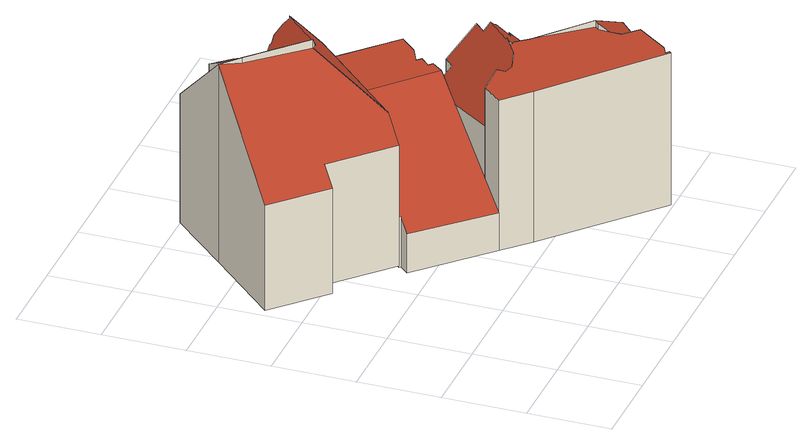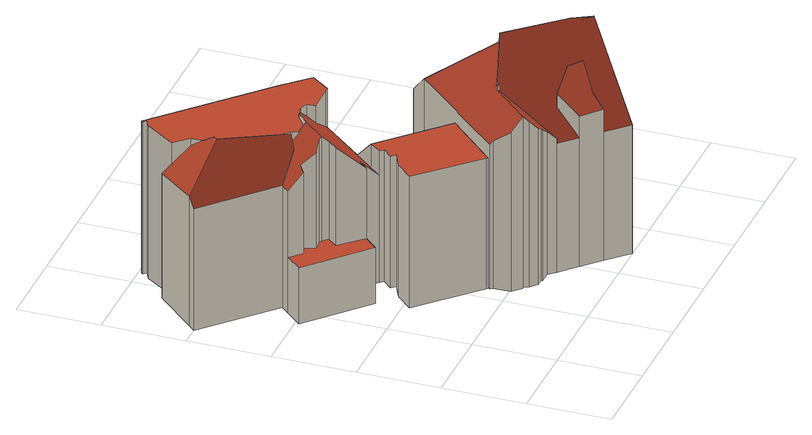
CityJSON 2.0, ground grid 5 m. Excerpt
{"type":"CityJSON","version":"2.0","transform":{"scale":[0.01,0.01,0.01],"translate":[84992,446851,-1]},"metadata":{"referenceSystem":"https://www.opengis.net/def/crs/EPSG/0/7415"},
"CityObjects":{
"building1":{"type":"Building","attributes":{"b3_bag_bag_overlap":0,"b3_bouwlagen":3,"b3_dak_type":"slanted","b3_extrusie":0,"b3_h_dak_50p":10.19,"b3_h_dak_70p":10.87,"b3_h_dak_max":12.59,"b3_h_dak_min":6.67,"b3_h_maaiveld":-0.124,"b3_is_glas_dak":false,"b3_kas_warenhuis":false,"b3_mutatie_AHN3_AHN4":false,"b3_mutatie_AHN4_AHN5":false,"b3_n_vlakken":6,"b3_opp_buitenmuur":194.31,"b3_opp_dak_plat":0,"b3_opp_dak_schuin":126.24,"b3_opp_grond":90.26,"b3_opp_scheidingsmuur":170.49,"b3_rmse_lod12":1.57,"b3_rmse_lod13":1.57,"b3_rmse_lod22":0.255,"b3_succes":true,"b3_t_run":139,"b3_val3dity_lod12":"[]","b3_val3dity_lod13":"[]","b3_val3dity_lod22":"[]","b3_volume_lod12":987.05,"b3_volume_lod13":987.05,"b3_volume_lod22":920.87,"geconstateerd":false,"oorspronkelijkbouwjaar":1915,"rf_force_lod11":false,"status":"Pand in gebruik"},"children":["building1-1"]},
"building1-1":{"type":"BuildingPart","parents":["building1"],"geometry":[{"type":"Solid","lod":"2.2","boundaries":[[[[0,1,2,3,4,5,6,7,8,9,10,11,12,13,14,15,16,17,18,19]],[[20,21,22,23]],[[24,17,16,25]],[[26,18,17,24]],[[27,14,13,28]],[[25,16,15,29]],[[28,13,12,30]],[[30,12,11,31]],[[32,9,8,33]],[[34,35,2,1,36,37]],[[23,22,38,39]],[[40,7,6,41]],[[42,0,19,43]],[[44,45,46]],[[43,19,18,26]],[[29,15,14,27,47]],[[48,3,2,35]],[[37,36,21,20]],[[49,10,9,32]],[[31,11,10,49]],[[39,38,50,51]],[[52,53,54]],[[55,56,54]],[[57,58,56,55]],[[47,27,53]],[[45,44,53,52]],[[51,50,35,34]],[[58,57,59]],[[60,61,62]],[[63,48,61,60]],[[64,4,3,48,63]],[[41,6,5,65]],[[65,5,4,64]],[[36,1,0,42]],[[33,8,7,40]],[[53,44,46,43,26,24,25,29,47]],[[51,34,37,20,23,39]],[[59,57,55,54,53,27,28,30,31,49,32]],[[36,42,43,46,45,52,54,56,58,62,61,48,35,50,38,22,21]],[[33,40,41,65,64,63,60,62,58,59,32]]]],"semantics":{"surfaces":[{"type":"GroundSurface"},{"type":"WallSurface","on_footprint_edge":false},{"type":"WallSurface","on_footprint_edge":true},{"type":"RoofSurface","b3_azimut":223.68,"b3_h_dak_50p":9.53,"b3_h_dak_70p":10.63,"b3_h_dak_max":12.88,"b3_h_dak_min":6.66,"b3_hellingshoek":45.53},{"type":"RoofSurface","b3_azimut":48.17,"b3_h_dak_50p":10.14,"b3_h_dak_70p":10.37,"b3_h_dak_max":10.96,"b3_h_dak_min":9.53,"b3_hellingshoek":29.63},{"type":"RoofSurface","b3_azimut":134.46,"b3_h_dak_50p":10.44,"b3_h_dak_70p":10.83,"b3_h_dak_max":12.46,"b3_h_dak_min":9.32,"b3_hellingshoek":46.34},{"type":"RoofSurface","b3_azimut":43.84,"b3_h_dak_50p":10.74,"b3_h_dak_70p":11.45,"b3_h_dak_max":12.86,"b3_h_dak_min":8.06,"b3_hellingshoek":43},{"type":"RoofSurface","b3_azimut":314.88,"b3_h_dak_50p":9.92,"b3_h_dak_70p":10.27,"b3_h_dak_max":11.19,"b3_h_dak_min":8.86,"b3_hellingshoek":44.87}],"values":[[0,1,2,2,2,2,2,2,2,2,1,2,2,1,2,2,2,1,2,2,1,1,1,1,1,1,1,1,1,1,2,2,2,2,2,3,4,5,6,7]]}}]},
"building2":{"type":"Building","attributes":{"b3_bag_bag_overlap":0,"b3_bouwlagen":3,"b3_dak_type":"slanted","b3_extrusie":0,"b3_h_dak_50p":8.43,"b3_h_dak_70p":9.5,"b3_h_dak_max":10.08,"b3_h_dak_min":2.24,"b3_h_maaiveld":-0.188,"b3_is_glas_dak":false,"b3_kas_warenhuis":false,"b3_mutatie_AHN3_AHN4":false,"b3_mutatie_AHN4_AHN5":false,"b3_n_vlakken":13,"b3_opp_buitenmuur":368.5,"b3_opp_dak_plat":67.61,"b3_opp_dak_schuin":98.8,"b3_opp_grond":138.74,"b3_opp_scheidingsmuur":112.32,"b3_rmse_lod12":2.83,"b3_rmse_lod13":1.35,"b3_rmse_lod22":0.562,"b3_succes":true,"b3_t_run":270,"b3_val3dity_lod12":"[]","b3_val3dity_lod13":"[]","b3_val3dity_lod22":"[]","b3_volume_lod12":1343.64,"b3_volume_lod13":1201.84,"b3_volume_lod22":1103.07,"geconstateerd":false,"oorspronkelijkbouwjaar":1926,"rf_force_lod11":false,"status":"Pand in gebruik"},"children":["building2-1"]},
"building2-1":{"type":"BuildingPart","parents":["building2"],"geometry":[{"type":"Solid","lod":"2.2","boundaries":[[[[66,67,68,69,70,71,72,73,74,75,76,77,78,79,80,81,82,83,84,85,86,87,88,89,90,91,92,93,94]],[[95,93,92,96]],[[97,77,76,98]],[[99,70,69,100]],[[101,78,77,97]],[[100,69,68,102]],[[102,68,67,103]],[[104,66,94,105]],[[105,94,93,95]],[[106,79,78,101]],[[107,87,86,108]],[[109,90,89,110]],[[111,88,87,107]],[[110,89,88,111]],[[112,113,114]],[[115,116,113,112,117]],[[118,119,98,120]],[[121,122,114]],[[123,124,119,118]],[[125,126,124,123]],[[127,128,129,130]],[[131,132,128,127]],[[133,134,135,122,121]],[[117,112,136]],[[135,134,137]],[[138,80,79,106,139]],[[139,106,140,141]],[[142,143,144]],[[134,133,144]],[[116,115,145]],[[132,131,145]],[[146,83,82,147]],[[108,86,85,148,149]],[[150,84,83,146]],[[148,85,84,150]],[[151,73,72,152]],[[152,72,71,153]],[[153,71,70,99]],[[96,92,91,154]],[[155,154,91,90,109]],[[156,157,154,155]],[[158,159,160,157,156]],[[161,162,163]],[[164,165,163]],[[162,161,160,159]],[[166,167,74,73,151]],[[165,164,167,166]],[[168,75,74,167]],[[120,98,76,75,168]],[[169,170,171,172]],[[141,140,170,169]],[[173,174,126,125]],[[172,171,174,173]],[[149,148,175,176]],[[147,82,81,177,178]],[[143,142,179,180]],[[180,179,181]],[[176,175,181]],[[103,67,66,104]],[[130,129,159,158]],[[177,81,80,138]],[[178,177,137]],[[160,161,163,165,104,105,95,96,154,157]],[[180,181,175,148,150,146,143]],[[174,171,170,140,106,101,97,98,119,124,126]],[[159,129,128,132,145,115,117,136,125,123,118,120,168,167,164,163,162]],[[103,104,165,166,151,152,153,99,100,102]],[[130,158,156,155,109,110,111,107,108,149,176,181,179,142,144,133,121,114,113,116,145,131,127]],[[137,177,138,139,141,169,172,173,125,136,112,114,122,135]],[[178,137,134,144,143,146,147]]]],"semantics":{"surfaces":[{"type":"GroundSurface"},{"type":"WallSurface","on_footprint_edge":true},{"type":"WallSurface","on_footprint_edge":false},{"type":"RoofSurface","b3_azimut":223.7,"b3_h_dak_50p":5.61,"b3_h_dak_70p":6.74,"b3_h_dak_max":9.5,"b3_h_dak_min":2.38,"b3_hellingshoek":44.89},{"type":"RoofSurface","b3_azimut":140.32,"b3_h_dak_50p":8.84,"b3_h_dak_70p":9.28,"b3_h_dak_max":9.89,"b3_h_dak_min":7.94,"b3_hellingshoek":37.99},{"type":"RoofSurface","b3_azimut":227.55,"b3_h_dak_50p":3.41,"b3_h_dak_70p":3.43,"b3_h_dak_max":9.67,"b3_h_dak_min":3.38,"b3_hellingshoek":1.66},{"type":"RoofSurface","b3_azimut":312.16,"b3_h_dak_50p":8.21,"b3_h_dak_70p":8.83,"b3_h_dak_max":10.15,"b3_h_dak_min":6.73,"b3_hellingshoek":43.82},{"type":"RoofSurface","b3_azimut":346.36,"b3_h_dak_50p":8.25,"b3_h_dak_70p":8.26,"b3_h_dak_max":8.47,"b3_h_dak_min":8.21,"b3_hellingshoek":0.715},{"type":"RoofSurface","b3_azimut":251.97,"b3_h_dak_50p":9.58,"b3_h_dak_70p":9.61,"b3_h_dak_max":9.98,"b3_h_dak_min":9.49,"b3_hellingshoek":1.32},{"type":"RoofSurface","b3_azimut":135.34,"b3_h_dak_50p":9.1,"b3_h_dak_70p":9.45,"b3_h_dak_max":10.15,"b3_h_dak_min":7.7,"b3_hellingshoek":44.86},{"type":"RoofSurface","b3_azimut":43.73,"b3_h_dak_50p":8.57,"b3_h_dak_70p":8.94,"b3_h_dak_max":9.98,"b3_h_dak_min":7.31,"b3_hellingshoek":43.62}],"values":[[0,1,1,1,1,1,1,1,1,1,1,1,1,1,2,2,2,2,2,2,2,2,2,2,2,1,2,2,2,2,2,1,1,1,1,1,1,1,1,1,2,2,2,2,2,1,2,1,1,2,2,2,2,2,1,2,2,2,1,2,1,2,3,4,5,6,7,8,9,10]]}}]}
},
"vertices":[
[784,2501,88],[911,2378,88],[1017,2275,88],[1118,2178,88],[1160,2137,88],[1229,2136,88],[1236,2127,88],[1278,2128,88],[1318,2090,88],[1335,2051,88],[1347,2063,88],[1402,2010,88],[1401,1905,88],[1413,1892,88],[846,1301,88],[750,1201,88],[417,1519,88],[348,1447,88],[46,1735,88],[453,2157,88],[851,2291,1119],[851,2291,1013],[705,2184,1179],[705,2184,1221],[348,1447,764],[417,1519,866],[46,1735,764],[846,1301,1004],[1413,1892,1014],[750,1201,865],[1401,1905,1033],[1402,2010,1108],[1335,2051,1189],[1318,2090,1150],[1017,2275,1054],[1017,2275,916],[911,2378,915],[911,2378,1060],[779,2118,1175],[779,2118,1215],[1278,2128,1094],[1236,2127,1065],[784,2501,915],[453,2157,1360],[540,2049,1342],[540,2049,1376],[454,2155,1360],[846,1301,1007],[1118,2178,916],[1347,2063,1189],[963,2122,1054],[963,2122,1136],[843,1742,1386],[843,1742,1330],[1026,1796,1232],[1087,1813,1200],[1087,1813,1181],[1088,1830,1212],[1088,1830,1170],[1115,1829,1190],[1121,2125,986],[1121,2125,950],[1094,2124,967],[1118,2178,946],[1160,2137,1005],[1229,2136,1054],
[1111,1577,81],[1401,1875,81],[1409,1866,81],[1746,1539,81],[1650,1440,81],[1553,1391,81],[1578,1366,81],[1524,1310,81],[1546,1289,81],[1629,1208,81],[1683,1262,81],[1766,1347,81],[2119,1023,81],[2025,924,81],[1986,882,81],[1982,878,81],[2380,500,81],[2343,461,81],[2110,216,81],[2067,259,81],[1935,73,81],[1884,45,81],[1903,28,81],[1895,16,81],[1261,593,81],[1109,744,81],[707,1140,81],[758,1193,81],[750,1201,81],[758,1193,405],[707,1140,332],[1766,1347,441],[1683,1262,438],[1650,1440,927],[1746,1539,926],[2119,1023,442],[1409,1866,921],[1401,1875,921],[1111,1577,924],[750,1201,404],[2025,924,438],[1884,45,1059],[1935,73,1061],[1261,593,1050],[1895,16,1059],[1903,28,1060],[1665,898,1096],[1665,898,1061],[1690,874,1061],[1561,822,1083],[1561,822,1058],[1665,898,1108],[1816,1131,1066],[1816,1131,438],[1683,1262,886],[1707,874,1061],[1707,874,1050],[1758,1069,1064],[1758,1069,436],[1793,1041,1107],[1793,1041,436],[1406,811,1054],[1406,811,980],[1405,865,944],[1405,865,1055],[1461,796,1055],[1461,796,1029],[1737,838,1062],[1737,838,1055],[1737,838,1003],[1661,903,1102],[1793,877,991],[1986,882,860],[2025,924,862],[1958,991,438],[1958,991,957],[2009,502,1065],[2009,502,1107],[1775,791,1062],[1512,809,1057],[2343,461,915],[2380,500,864],[2067,259,931],[2067,259,1065],[2110,216,884],[1524,1310,928],[1578,1366,928],[1553,1391,927],[1109,744,322],[1109,744,1047],[1201,859,1050],[1201,859,469],[1229,860,1051],[1229,860,822],[1229,860,489],[1207,866,478],[1207,866,802],[1400,1107,785],[1491,1221,776],[1491,1221,929],[1546,1289,928],[1546,1289,771],[1629,1208,883],[1903,953,968],[1903,953,436],[1873,1037,437],[1873,1037,1049],[1808,1029,1089],[1808,1029,436],[1986,337,1019],[1986,337,1064],[1982,878,860],[1982,878,866],[1986,476,1065],[1986,476,1102],[1986,412,1064]
]}
